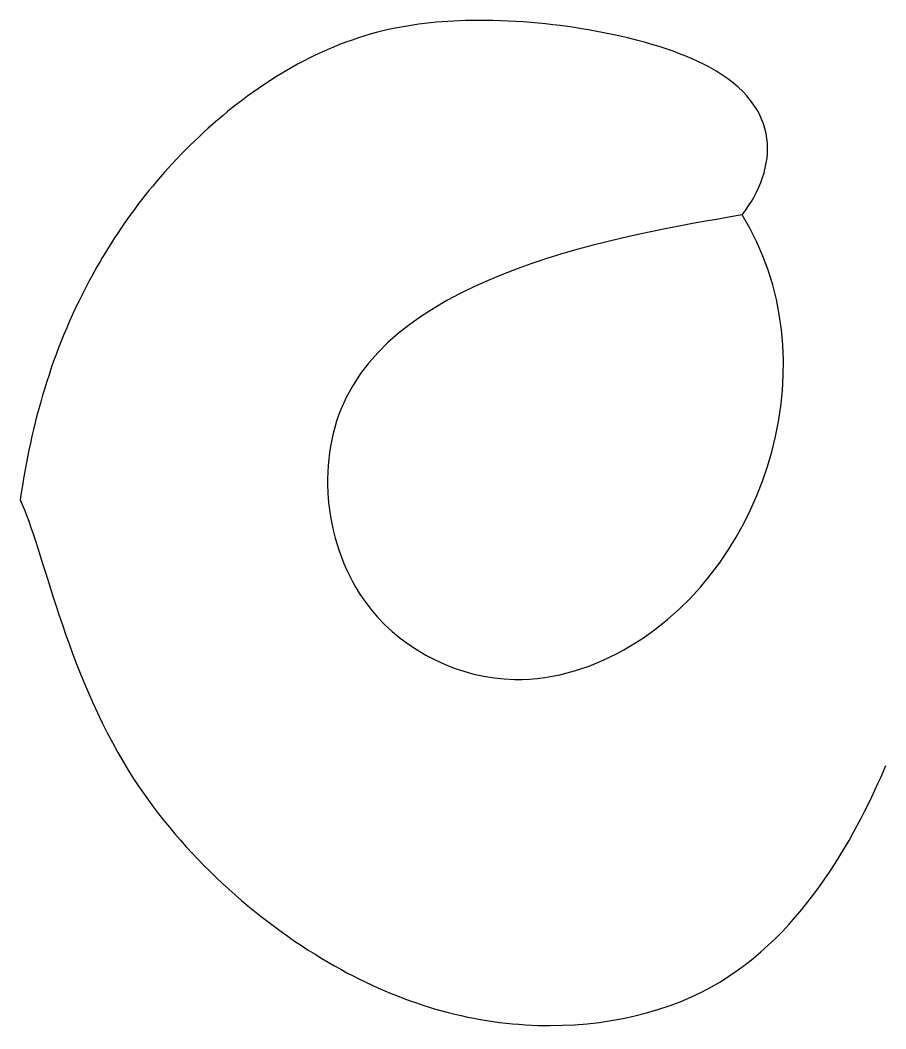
# Model space of a CAD drawing. Header units: inches. Extents: x 0 to 402, y -245 to 223.
import ezdxf

# ---------------------------------------------------------------- set-up
doc = ezdxf.new("R2010")
doc.units = ezdxf.units.IN
doc.header["$LTSCALE"] = 0.03937
doc.header["$MEASUREMENT"] = 0
doc.layers.add('IGES level 0', color=7, linetype='Continuous')

msp = doc.modelspace()

# ---------------------------------------------------------------- linework, layer by layer
at = {"layer": 'IGES level 0'}
for points, knots in [([(334.85, 132.19, 97.34), (351.53, 154.04, 155.28), (353.95, 182.19, 226.29), (319.47, 200.86, 280.53), (306.52, 207.87, 300.89), (288.38, 213.54, 318.89), (266.68, 217.5, 330.8), (250, 220.54, 339.96), (231.23, 222.57, 345.51), (212.06, 222.46, 348), (197.56, 222.37, 349.88), (182.83, 221.06, 350), (168.82, 217.73, 348.55), (136.43, 210.02, 345.17), (107.93, 191.51, 333.33), (85.1, 170.5, 318.76), (62.01, 149.24, 304.02), (44.71, 125.43, 286.49), (31.85, 101.28, 266.46), (14.51, 68.74, 239.48), (5.21, 35.6, 207.98), (0, 0, 180)], [0, 0, 0, 0, 1, 1, 1, 2, 2, 2, 3, 3, 3, 4, 4, 4, 5, 5, 5, 6, 6, 6, 7, 7, 7, 7]), ([(334.85, 132.19, 60.87), (279.11, 122.74, 63.7), (174.21, 105.15, 65.99), (148.74, 41.98, 81.95), (137.12, 13.15, 89.23), (142.04, -25.15, 99.35), (162.61, -50.73, 106.73), (178.6, -70.6, 112.46), (204.05, -82.78, 116.54), (229.23, -83.3, 120.09), (248.09, -83.69, 122.75), (266.8, -77.54, 125.13), (283.14, -67.77, 126.04), (348.05, -28.95, 129.67), (375.59, 67.11, 110.3), (334.85, 132.19, 97.34)], [0, 0, 0, 0, 1, 1, 1, 2, 2, 2, 3, 3, 3, 4, 4, 4, 5, 5, 5, 5]), ([(0, 0, 180), (10.47, -22.16, 231.71), (20.92, -78.69, 257.76), (50.61, -126.18, 267.75), (72.89, -161.81, 275.25), (106, -192.36, 273.71), (139.96, -212.79, 260.67), (170.83, -231.37, 248.81), (202.41, -241.58, 227.44), (234.33, -243.53, 205.95), (264.96, -245.41, 185.32), (295.9, -239.68, 164.59), (320.66, -225.95, 142.19), (365.03, -201.37, 102.07), (389.57, -151.12, 56.61), (401.51, -123.26)], [0, 0, 0, 0, 1, 1, 1, 2, 2, 2, 3, 3, 3, 4, 4, 4, 5, 5, 5, 5])]:
    msp.add_open_spline(points, degree=3, knots=knots, dxfattribs=at)
for points in [[(334.85, 132.19, 97.34), (334.85, 132.19, 48.67), (334.85, 132.19)], [(0, 0), (0, 0, 90), (0, 0, 180)]]:
    msp.add_open_spline(points, degree=2, dxfattribs=at)

doc.saveas('drawing.dxf')
